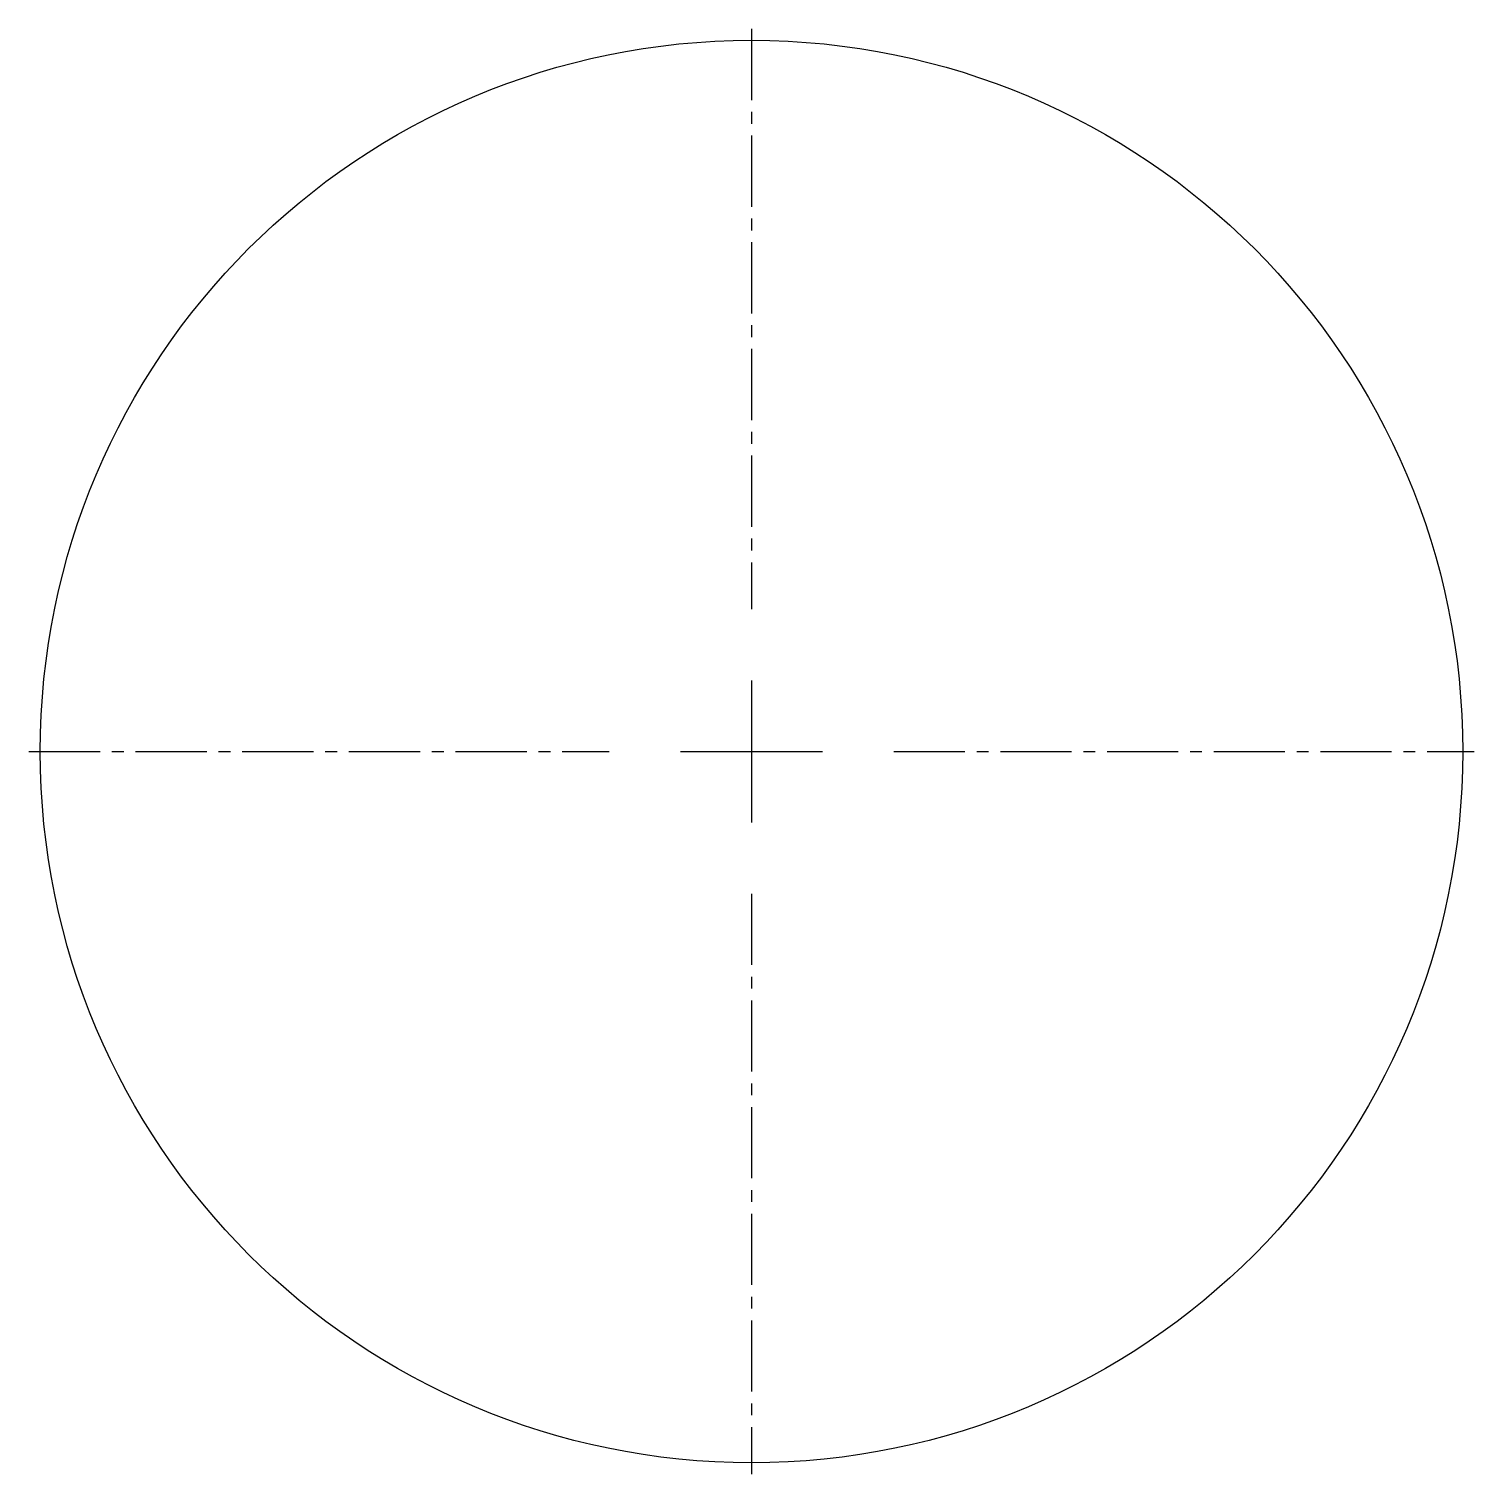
# Model space of a CAD drawing. Header units: inches. Extents: x 173.9 to 189.2, y -411.5 to -396.3.
import ezdxf

# ---------------------------------------------------------------- set-up
doc = ezdxf.new("R2010")
doc.units = ezdxf.units.IN
doc.header["$MEASUREMENT"] = 0
doc.linetypes.add('CENTER2', pattern=[1.125, 0.75, -0.125, 0.125, -0.125])
doc.layers.add('E201-Electrical-2nd-floor', color=4, linetype='Continuous', lineweight=9)

msp = doc.modelspace()

# ---------------------------------------------------------------- linework, layer by layer
at = {"layer": 'E201-Electrical-2nd-floor', "linetype": 'CENTER2', "lineweight": -3}
for p, q in [((181.567, -396.288, 13.663), (181.567, -402.408, 13.663)), ((173.947, -403.908, 13.663), (180.067, -403.908, 13.663)), ((183.067, -403.908, 13.663), (189.187, -403.908, 13.663)), ((181.567, -405.408, 13.663), (181.567, -411.528, 13.663))]:
    msp.add_line(p, q, dxfattribs=at)
at = {"layer": 'E201-Electrical-2nd-floor', "linetype": 'Continuous', "lineweight": -3}
for p, q in [((181.567, -403.158, 13.663), (181.567, -404.658, 13.663)), ((180.817, -403.908, 13.663), (182.317, -403.908, 13.663))]:
    msp.add_line(p, q, dxfattribs=at)
at = {"layer": 'E201-Electrical-2nd-floor', "lineweight": -3}
msp.add_circle((181.567, -403.908, 13.663), 7.5, dxfattribs=at)

doc.saveas('drawing.dxf')
